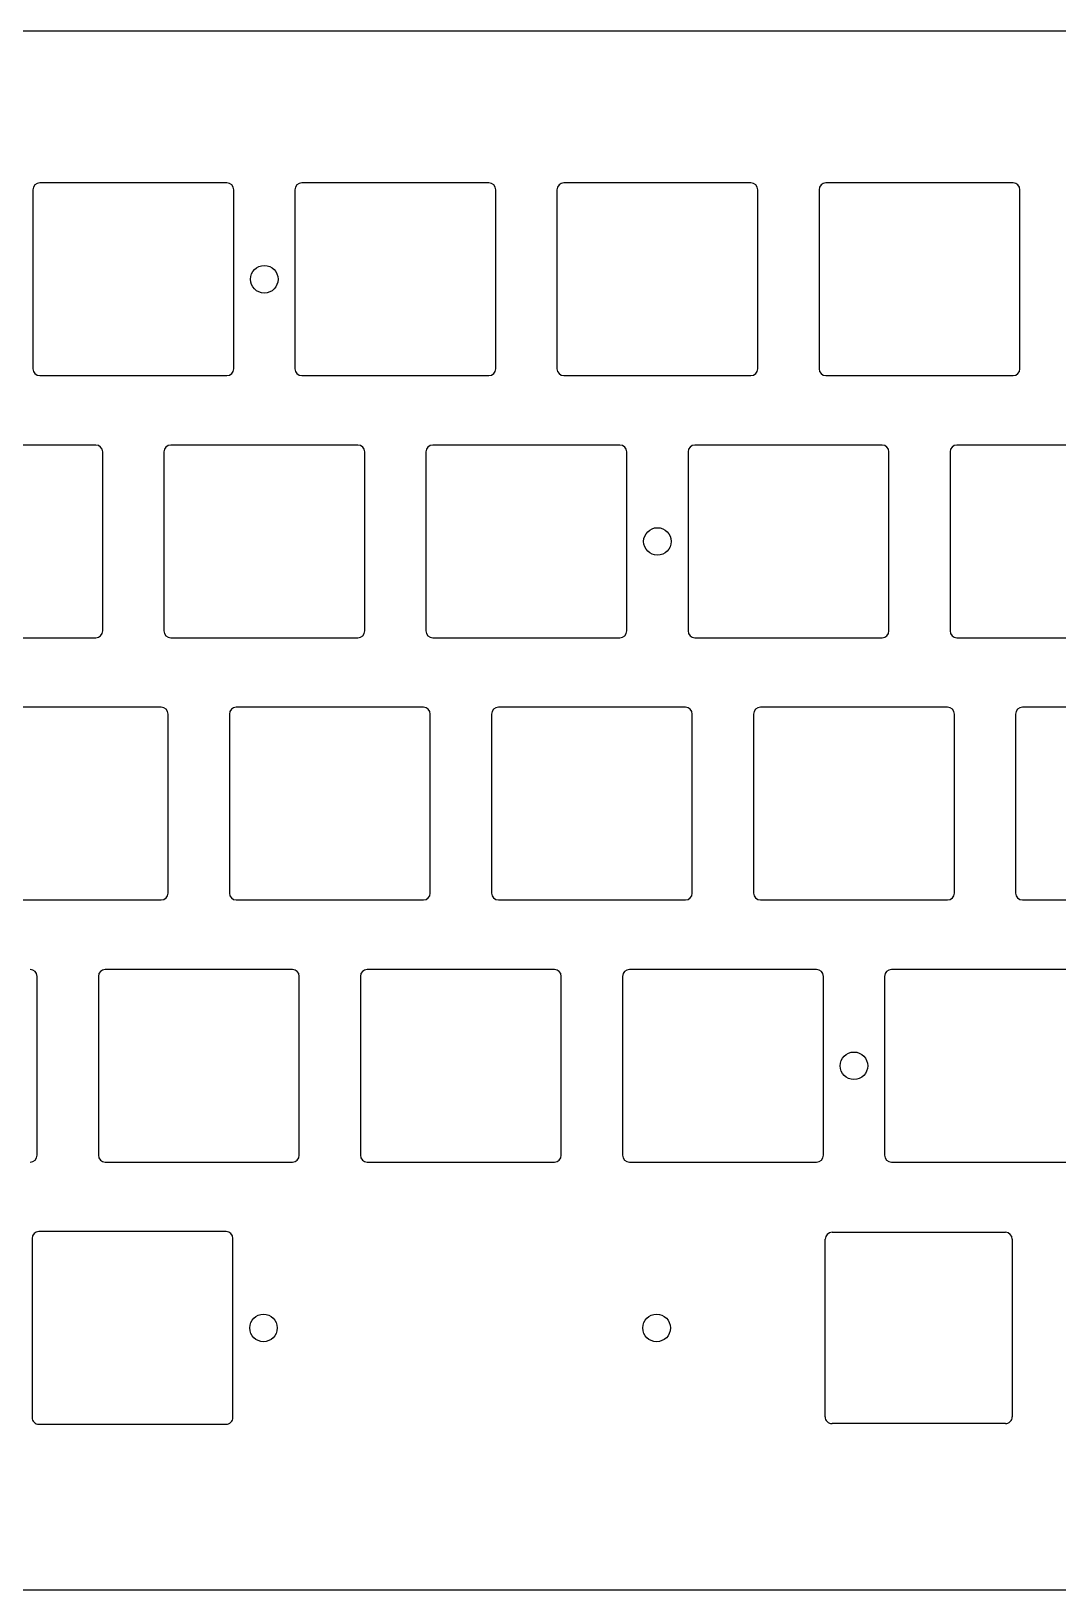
# Model space of a CAD drawing. Header units: millimetres. Extents: x -10 to 277, y -95 to 18.
# Drawn here: x 126 to 200.6, y -95.2 to 18 of the extents above; entities that cross this region are included whole.
import ezdxf

# ---------------------------------------------------------------- set-up
doc = ezdxf.new("R2010")
doc.units = ezdxf.units.MM
doc.header["$MEASUREMENT"] = 0
doc.layers.add('Edge.Cuts', color=53, linetype='CONTINUOUS')

msp = doc.modelspace()

# ---------------------------------------------------------------- linework, layer by layer
at = {"layer": 'Edge.Cuts', "linetype": 'Continuous'}
for p, q in [((209.475, 18.026), (57.225, 18.026)), ((140.208916, 7), (126.608916, 7)), ((159.258916, 7), (145.658916, 7)), ((178.308916, 7), (164.708916, 7)), ((197.358916, 7), (183.758916, 7)), ((126.108916, 6.5), (126.108916, -6.5)), ((140.708916, -6.5), (140.708916, 6.5)), ((145.158916, 6.5), (145.158916, -6.5)), ((159.758916, -6.5), (159.758916, 6.5)), ((164.208916, 6.5), (164.208916, -6.5)), ((178.808916, -6.5), (178.808916, 6.5)), ((183.258916, 6.5), (183.258916, -6.5)), ((197.858916, -6.5), (197.858916, 6.5)), ((126.608916, -7), (140.208916, -7)), ((145.658916, -7), (159.258916, -7)), ((164.708916, -7), (178.308916, -7)), ((183.758916, -7), (197.358916, -7)), ((130.683916, -12.05), (117.083916, -12.05)), ((149.733916, -12.05), (136.133916, -12.05)), ((168.783916, -12.05), (155.183916, -12.05)), ((187.833916, -12.05), (174.233916, -12.05)), ((206.883916, -12.05), (193.283916, -12.05)), ((131.183916, -25.55), (131.183916, -12.55)), ((135.633916, -12.55), (135.633916, -25.55)), ((150.233916, -25.55), (150.233916, -12.55)), ((154.683916, -12.55), (154.683916, -25.55)), ((169.283916, -25.55), (169.283916, -12.55)), ((173.733916, -12.55), (173.733916, -25.55)), ((188.333916, -25.55), (188.333916, -12.55)), ((192.783916, -12.55), (192.783916, -25.55)), ((117.083916, -26.05), (130.683916, -26.05)), ((136.133916, -26.05), (149.733916, -26.05)), ((155.183916, -26.05), (168.783916, -26.05)), ((174.233916, -26.05), (187.833916, -26.05)), ((193.283916, -26.05), (206.883916, -26.05)), ((135.446416, -31.1), (121.846416, -31.1)), ((135.946416, -44.6), (135.946416, -31.6)), ((140.396416, -31.6), (140.396416, -44.6)), ((154.496416, -31.1), (140.896416, -31.1)), ((154.996416, -44.6), (154.996416, -31.6)), ((159.446416, -31.6), (159.446416, -44.6)), ((173.546416, -31.1), (159.946416, -31.1)), ((174.046416, -44.6), (174.046416, -31.6)), ((178.496416, -31.6), (178.496416, -44.6)), ((192.596416, -31.1), (178.996416, -31.1)), ((193.096416, -44.6), (193.096416, -31.6)), ((197.546416, -31.6), (197.546416, -44.6)), ((211.646416, -31.1), (198.046416, -31.1)), ((121.846416, -45.1), (135.446416, -45.1)), ((140.896416, -45.1), (154.496416, -45.1)), ((159.946416, -45.1), (173.546416, -45.1)), ((178.996416, -45.1), (192.596416, -45.1)), ((198.046416, -45.1), (211.646416, -45.1)), ((126.421416, -63.65), (126.421416, -50.65)), ((130.871416, -50.65), (130.871416, -63.65)), ((144.971416, -50.15), (131.371416, -50.15)), ((145.471416, -63.65), (145.471416, -50.65)), ((149.921416, -50.65), (149.921416, -63.65)), ((164.021416, -50.15), (150.421416, -50.15)), ((164.521416, -63.65), (164.521416, -50.65)), ((168.971416, -50.65), (168.971416, -63.65)), ((183.071416, -50.15), (169.471416, -50.15)), ((183.571416, -63.65), (183.571416, -50.65)), ((188.021416, -50.65), (188.021416, -63.65)), ((202.121416, -50.15), (188.521416, -50.15)), ((131.371416, -64.15), (144.971416, -64.15)), ((150.421416, -64.15), (164.021416, -64.15)), ((169.471416, -64.15), (183.071416, -64.15)), ((188.521416, -64.15), (202.121416, -64.15)), ((126.05, -69.7), (126.05, -82.7)), ((140.15, -69.2), (126.55, -69.2)), ((140.65, -82.7), (140.65, -69.7)), ((183.7, -82.65), (183.7, -69.75)), ((184.2, -69.25), (196.8, -69.25)), ((197.3, -69.75), (197.3, -82.65)), ((126.55, -83.2), (140.15, -83.2)), ((196.8, -83.15), (184.2, -83.15)), ((52.325, -95.226), (214.375, -95.226))]:
    msp.add_line(p, q, dxfattribs=at)
at = {"layer": 'Edge.Cuts'}
for centre in [(142.933916, 0), (171.508916, -19.05), (185.796416, -57.15), (142.875, -76.2), (171.45, -76.2)]:
    msp.add_circle(centre, 1, dxfattribs=at)
for centre, radius, start, end in [((126.608916, 6.5), 0.5, 90, 180), ((140.208916, 6.5), 0.5, 0, 90), ((145.658916, 6.5), 0.5, 90, 180), ((159.258916, 6.5), 0.5, 0, 90), ((164.708916, 6.5), 0.5, 90, 180), ((178.308916, 6.5), 0.5, 0, 90), ((183.758916, 6.5), 0.5, 90, 180), ((197.358916, 6.5), 0.5, 0, 90), ((126.608916, -6.5), 0.5, 180, 270), ((140.208916, -6.5), 0.5, 270, 0), ((145.658916, -6.5), 0.5, 180, 270), ((159.258916, -6.5), 0.5, 270, 0), ((164.708916, -6.5), 0.5, 180, 270), ((178.308916, -6.5), 0.5, 270, 0), ((183.758916, -6.5), 0.5, 180, 270), ((197.358916, -6.5), 0.5, 270, 0), ((130.683916, -12.55), 0.5, 0, 90), ((136.133916, -12.55), 0.5, 90, 180), ((149.733916, -12.55), 0.5, 0, 90), ((155.183916, -12.55), 0.5, 90, 180), ((168.783916, -12.55), 0.5, 0, 90), ((174.233916, -12.55), 0.5, 90, 180), ((187.833916, -12.55), 0.5, 0, 90), ((193.283916, -12.55), 0.5, 90, 180), ((130.683916, -25.55), 0.5, 270, 0), ((136.133916, -25.55), 0.5, 180, 270), ((149.733916, -25.55), 0.5, 270, 0), ((155.183916, -25.55), 0.5, 180, 270), ((168.783916, -25.55), 0.5, 270, 0), ((174.233916, -25.55), 0.5, 180, 270), ((187.833916, -25.55), 0.5, 270, 0), ((193.283916, -25.55), 0.5, 180, 270), ((135.446416, -31.6), 0.5, 0, 90), ((140.896416, -31.6), 0.5, 90, 180), ((154.496416, -31.6), 0.5, 0, 90), ((159.946416, -31.6), 0.5, 90, 180), ((173.546416, -31.6), 0.5, 0, 90), ((178.996416, -31.6), 0.5, 90, 180), ((192.596416, -31.6), 0.5, 0, 90), ((198.046416, -31.6), 0.5, 90, 180), ((135.446416, -44.6), 0.5, 270, 0), ((140.896416, -44.6), 0.5, 180, 270), ((154.496416, -44.6), 0.5, 270, 0), ((159.946416, -44.6), 0.5, 180, 270), ((173.546416, -44.6), 0.5, 270, 0), ((178.996416, -44.6), 0.5, 180, 270), ((192.596416, -44.6), 0.5, 270, 0), ((198.046416, -44.6), 0.5, 180, 270), ((125.921416, -50.65), 0.5, 0, 90), ((131.371416, -50.65), 0.5, 90, 180), ((144.971416, -50.65), 0.5, 0, 90), ((150.421416, -50.65), 0.5, 90, 180), ((164.021416, -50.65), 0.5, 0, 90), ((169.471416, -50.65), 0.5, 90, 180), ((183.071416, -50.65), 0.5, 0, 90), ((188.521416, -50.65), 0.5, 90, 180), ((125.921416, -63.65), 0.5, 270, 0), ((131.371416, -63.65), 0.5, 180, 270), ((144.971416, -63.65), 0.5, 270, 0), ((150.421416, -63.65), 0.5, 180, 270), ((164.021416, -63.65), 0.5, 270, 0), ((169.471416, -63.65), 0.5, 180, 270), ((183.071416, -63.65), 0.5, 270, 0), ((188.521416, -63.65), 0.5, 180, 270), ((126.550022, -69.700041), 0.500022, 90.00252081, 179.99530195), ((140.150022, -69.700041), 0.500041, 0.00469846, 90.00252081), ((184.200022, -69.750041), 0.500022, 90.00252081, 179.99530195), ((196.800022, -69.750041), 0.500041, 0.00469846, 90.00252081), ((184.200022, -82.650041), 0.499959, 179.99530195, 269.99747878), ((196.800022, -82.650041), 0.499978, 269.99747878, 0.00469846), ((126.550022, -82.700041), 0.499959, 179.99530195, 269.99747878), ((140.150022, -82.700041), 0.499978, 269.99747878, 0.00469846)]:
    msp.add_arc(centre, radius, start, end, dxfattribs=at)

doc.saveas('drawing.dxf')
